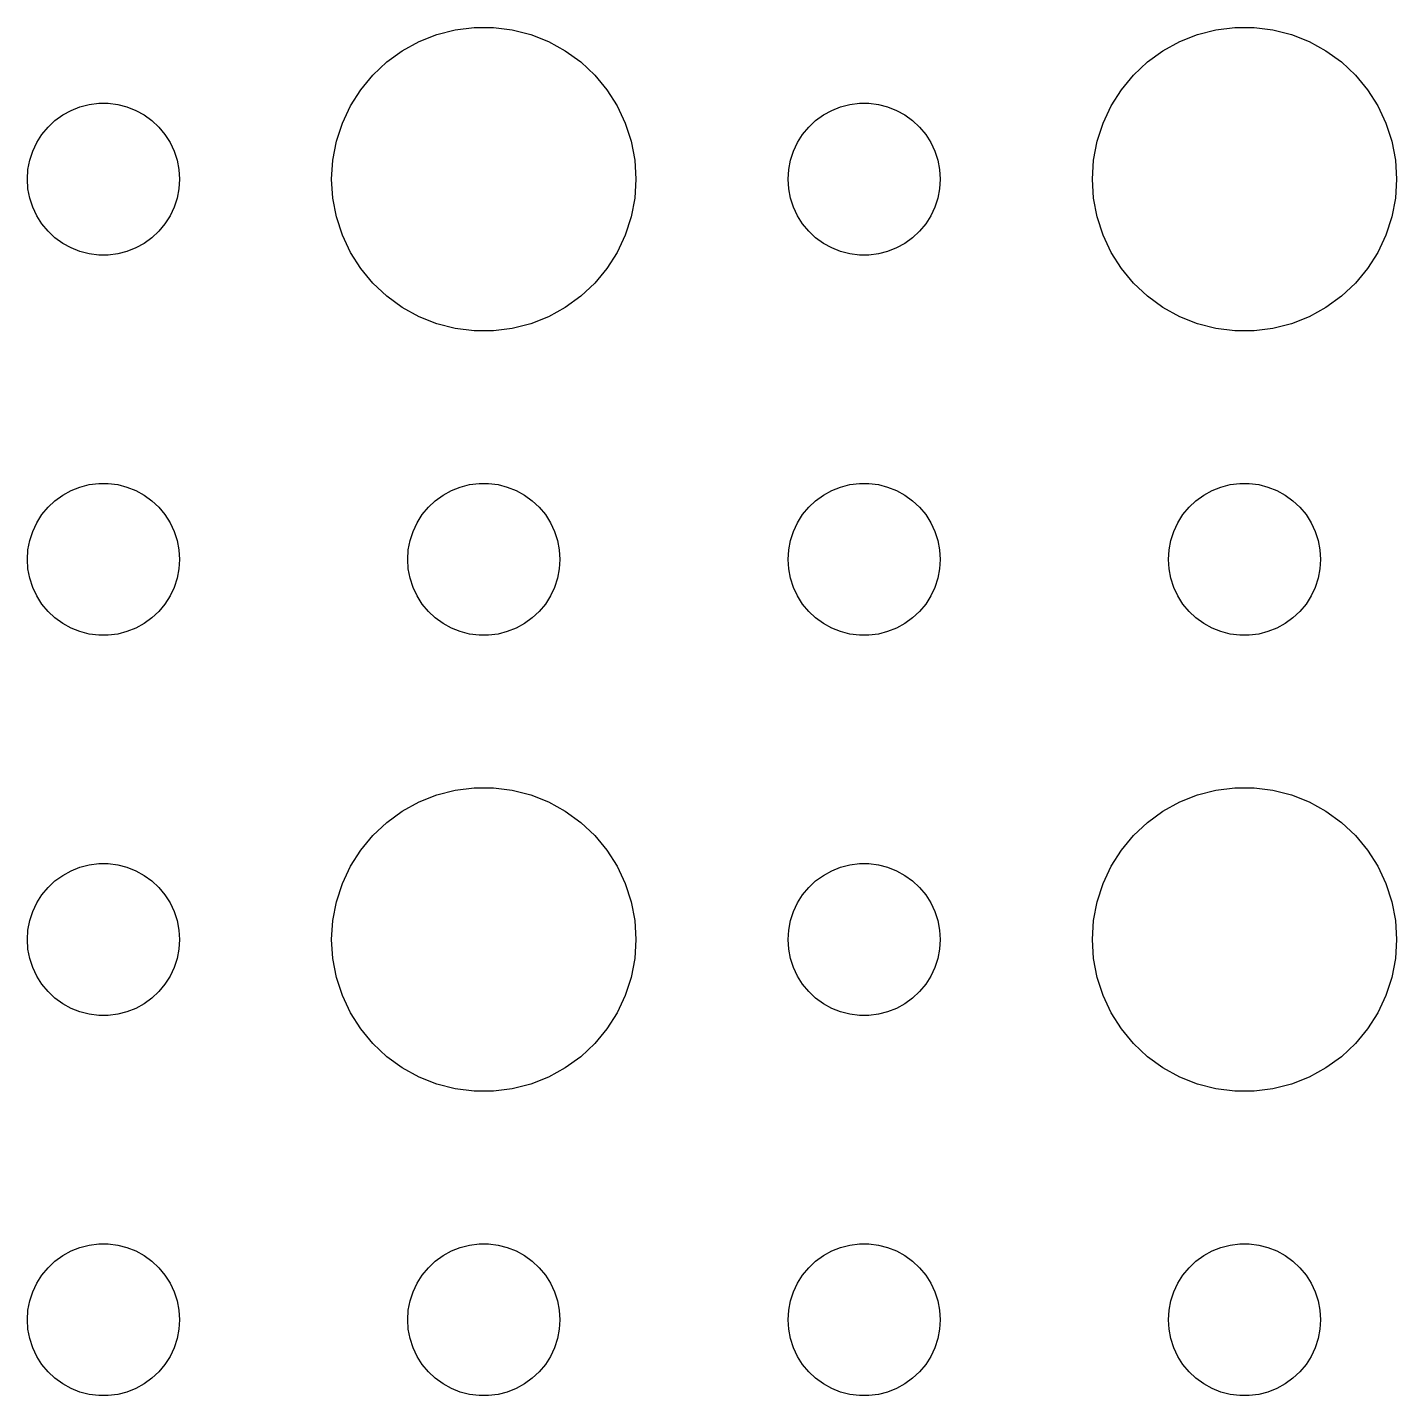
# Model space of a CAD drawing. Header units: metres. Extents: x -120 to 120, y -119 to 119.
# Drawn here: x -91.5 to -64.5, y 58.5 to 85.49 of the extents above; entities that cross this region are included whole.
import ezdxf

# ---------------------------------------------------------------- set-up
doc = ezdxf.new("R2010")
doc.units = ezdxf.units.M

msp = doc.modelspace()

# ---------------------------------------------------------------- linework, layer by layer
for p, q in [((-83.7773, 85.2145), (-83.427, 85.3532)), ((-83.427, 85.3532), (-83.0621, 85.4469)), ((-83.0621, 85.4469), (-82.6884, 85.4941)), ((-82.6884, 85.4941), (-82.3116, 85.4941)), ((-82.3116, 85.4941), (-81.9379, 85.4469)), ((-81.9379, 85.4469), (-81.573, 85.3532)), ((-81.573, 85.3532), (-81.2227, 85.2145)), ((-68.7773, 85.2145), (-68.427, 85.3532)), ((-68.427, 85.3532), (-68.0621, 85.4469)), ((-68.0621, 85.4469), (-67.6884, 85.4941)), ((-67.6884, 85.4941), (-67.3116, 85.4941)), ((-67.3116, 85.4941), (-66.9379, 85.4469)), ((-66.9379, 85.4469), (-66.573, 85.3532)), ((-66.573, 85.3532), (-66.2227, 85.2145)), ((-84.1075, 85.033), (-83.7773, 85.2145)), ((-81.2227, 85.2145), (-80.8925, 85.033)), ((-69.1075, 85.033), (-68.7773, 85.2145)), ((-66.2227, 85.2145), (-65.8925, 85.033)), ((-84.6869, 84.5536), (-84.4123, 84.8115)), ((-84.4123, 84.8115), (-84.1075, 85.033)), ((-80.8925, 85.033), (-80.5877, 84.8115)), ((-80.5877, 84.8115), (-80.3131, 84.5536)), ((-69.6869, 84.5536), (-69.4123, 84.8115)), ((-69.4123, 84.8115), (-69.1075, 85.033)), ((-65.8925, 85.033), (-65.5877, 84.8115)), ((-65.5877, 84.8115), (-65.3131, 84.5536)), ((-84.927, 84.2634), (-84.6869, 84.5536)), ((-80.3131, 84.5536), (-80.073, 84.2634)), ((-69.927, 84.2634), (-69.6869, 84.5536)), ((-65.3131, 84.5536), (-65.073, 84.2634)), ((-85.1289, 83.9453), (-84.927, 84.2634)), ((-80.073, 84.2634), (-79.8711, 83.9453)), ((-70.1289, 83.9453), (-69.927, 84.2634)), ((-65.073, 84.2634), (-64.8711, 83.9453)), ((-90.4635, 83.9266), (-90.2811, 83.9734)), ((-90.2811, 83.9734), (-90.0942, 83.997)), ((-90.0942, 83.997), (-89.9058, 83.997)), ((-89.9058, 83.997), (-89.7189, 83.9734)), ((-89.7189, 83.9734), (-89.5365, 83.9266)), ((-75.4635, 83.9266), (-75.2811, 83.9734)), ((-75.2811, 83.9734), (-75.0942, 83.997)), ((-75.0942, 83.997), (-74.9058, 83.997)), ((-74.9058, 83.997), (-74.7189, 83.9734)), ((-74.7189, 83.9734), (-74.5365, 83.9266)), ((-90.9561, 83.6558), (-90.8037, 83.7665)), ((-90.8037, 83.7665), (-90.6387, 83.8572)), ((-90.6387, 83.8572), (-90.4635, 83.9266)), ((-89.5365, 83.9266), (-89.3613, 83.8572)), ((-89.3613, 83.8572), (-89.1963, 83.7665)), ((-89.1963, 83.7665), (-89.0439, 83.6558)), ((-85.2893, 83.6044), (-85.1289, 83.9453)), ((-79.8711, 83.9453), (-79.7107, 83.6044)), ((-75.9561, 83.6558), (-75.8037, 83.7665)), ((-75.8037, 83.7665), (-75.6387, 83.8572)), ((-75.6387, 83.8572), (-75.4635, 83.9266)), ((-74.5365, 83.9266), (-74.3613, 83.8572)), ((-74.3613, 83.8572), (-74.1963, 83.7665)), ((-74.1963, 83.7665), (-74.0439, 83.6558)), ((-70.2893, 83.6044), (-70.1289, 83.9453)), ((-64.8711, 83.9453), (-64.7107, 83.6044)), ((-91.2135, 83.3817), (-91.0934, 83.5268)), ((-91.0934, 83.5268), (-90.9561, 83.6558)), ((-89.0439, 83.6558), (-88.9065, 83.5268)), ((-88.9065, 83.5268), (-88.7865, 83.3817)), ((-85.4057, 83.2461), (-85.2893, 83.6044)), ((-79.7107, 83.6044), (-79.5943, 83.2461)), ((-76.2135, 83.3817), (-76.0934, 83.5268)), ((-76.0934, 83.5268), (-75.9561, 83.6558)), ((-74.0439, 83.6558), (-73.9065, 83.5268)), ((-73.9065, 83.5268), (-73.7865, 83.3817)), ((-70.4057, 83.2461), (-70.2893, 83.6044)), ((-64.7107, 83.6044), (-64.5943, 83.2461)), ((-91.3947, 83.0522), (-91.3145, 83.2226)), ((-91.3145, 83.2226), (-91.2135, 83.3817)), ((-88.7865, 83.3817), (-88.6855, 83.2226)), ((-88.6855, 83.2226), (-88.6053, 83.0522)), ((-85.4763, 82.876), (-85.4057, 83.2461)), ((-79.5943, 83.2461), (-79.5237, 82.876)), ((-76.3947, 83.0522), (-76.3145, 83.2226)), ((-76.3145, 83.2226), (-76.2135, 83.3817)), ((-73.7865, 83.3817), (-73.6855, 83.2226)), ((-73.6855, 83.2226), (-73.6053, 83.0522)), ((-70.4763, 82.876), (-70.4057, 83.2461)), ((-64.5943, 83.2461), (-64.5237, 82.876)), ((-91.4529, 82.873), (-91.3947, 83.0522)), ((-88.6053, 83.0522), (-88.5471, 82.873)), ((-76.4529, 82.873), (-76.3947, 83.0522)), ((-73.6053, 83.0522), (-73.5471, 82.873)), ((-91.5, 82.5), (-91.4882, 82.688)), ((-91.4882, 82.688), (-91.4529, 82.873)), ((-88.5471, 82.873), (-88.5118, 82.688)), ((-88.5118, 82.688), (-88.5, 82.5)), ((-85.5, 82.5), (-85.4763, 82.876)), ((-79.5237, 82.876), (-79.5, 82.5)), ((-76.5, 82.5), (-76.4882, 82.688)), ((-76.4882, 82.688), (-76.4529, 82.873)), ((-73.5471, 82.873), (-73.5118, 82.688)), ((-73.5118, 82.688), (-73.5, 82.5)), ((-70.5, 82.5), (-70.4763, 82.876)), ((-64.5237, 82.876), (-64.5, 82.5)), ((-91.4882, 82.312), (-91.5, 82.5)), ((-88.5, 82.5), (-88.5118, 82.312)), ((-85.4763, 82.124), (-85.5, 82.5)), ((-79.5, 82.5), (-79.5237, 82.124)), ((-76.4882, 82.312), (-76.5, 82.5)), ((-73.5, 82.5), (-73.5118, 82.312)), ((-70.4763, 82.124), (-70.5, 82.5)), ((-64.5, 82.5), (-64.5237, 82.124)), ((-91.4529, 82.127), (-91.4882, 82.312)), ((-91.3947, 81.9478), (-91.4529, 82.127)), ((-88.5471, 82.127), (-88.6053, 81.9478)), ((-88.5118, 82.312), (-88.5471, 82.127)), ((-85.4057, 81.7539), (-85.4763, 82.124)), ((-79.5237, 82.124), (-79.5943, 81.7539)), ((-76.4529, 82.127), (-76.4882, 82.312)), ((-76.3947, 81.9478), (-76.4529, 82.127)), ((-73.5471, 82.127), (-73.6053, 81.9478)), ((-73.5118, 82.312), (-73.5471, 82.127)), ((-70.4057, 81.7539), (-70.4763, 82.124)), ((-64.5237, 82.124), (-64.5943, 81.7539)), ((-91.3145, 81.7774), (-91.3947, 81.9478)), ((-88.6053, 81.9478), (-88.6855, 81.7774)), ((-76.3145, 81.7774), (-76.3947, 81.9478)), ((-73.6053, 81.9478), (-73.6855, 81.7774)), ((-91.2135, 81.6183), (-91.3145, 81.7774)), ((-91.0934, 81.4732), (-91.2135, 81.6183)), ((-88.7865, 81.6183), (-88.9065, 81.4732)), ((-88.6855, 81.7774), (-88.7865, 81.6183)), ((-85.2893, 81.3956), (-85.4057, 81.7539)), ((-79.5943, 81.7539), (-79.7107, 81.3956)), ((-76.2135, 81.6183), (-76.3145, 81.7774)), ((-76.0934, 81.4732), (-76.2135, 81.6183)), ((-73.7865, 81.6183), (-73.9065, 81.4732)), ((-73.6855, 81.7774), (-73.7865, 81.6183)), ((-70.2893, 81.3956), (-70.4057, 81.7539)), ((-64.5943, 81.7539), (-64.7107, 81.3956)), ((-90.9561, 81.3442), (-91.0934, 81.4732)), ((-90.8037, 81.2335), (-90.9561, 81.3442)), ((-89.0439, 81.3442), (-89.1963, 81.2335)), ((-88.9065, 81.4732), (-89.0439, 81.3442)), ((-85.1289, 81.0547), (-85.2893, 81.3956)), ((-79.7107, 81.3956), (-79.8711, 81.0547)), ((-75.9561, 81.3442), (-76.0934, 81.4732)), ((-75.8037, 81.2335), (-75.9561, 81.3442)), ((-74.0439, 81.3442), (-74.1963, 81.2335)), ((-73.9065, 81.4732), (-74.0439, 81.3442)), ((-70.1289, 81.0547), (-70.2893, 81.3956)), ((-64.7107, 81.3956), (-64.8711, 81.0547)), ((-90.6387, 81.1428), (-90.8037, 81.2335)), ((-90.4635, 81.0734), (-90.6387, 81.1428)), ((-90.2811, 81.0266), (-90.4635, 81.0734)), ((-90.0942, 81.003), (-90.2811, 81.0266)), ((-89.9058, 81.003), (-90.0942, 81.003)), ((-89.7189, 81.0266), (-89.9058, 81.003)), ((-89.5365, 81.0734), (-89.7189, 81.0266)), ((-89.3613, 81.1428), (-89.5365, 81.0734)), ((-89.1963, 81.2335), (-89.3613, 81.1428)), ((-84.927, 80.7366), (-85.1289, 81.0547)), ((-79.8711, 81.0547), (-80.073, 80.7366)), ((-75.6387, 81.1428), (-75.8037, 81.2335)), ((-75.4635, 81.0734), (-75.6387, 81.1428)), ((-75.2811, 81.0266), (-75.4635, 81.0734)), ((-75.0942, 81.003), (-75.2811, 81.0266)), ((-74.9058, 81.003), (-75.0942, 81.003)), ((-74.7189, 81.0266), (-74.9058, 81.003)), ((-74.5365, 81.0734), (-74.7189, 81.0266)), ((-74.3613, 81.1428), (-74.5365, 81.0734)), ((-74.1963, 81.2335), (-74.3613, 81.1428)), ((-69.927, 80.7366), (-70.1289, 81.0547)), ((-64.8711, 81.0547), (-65.073, 80.7366)), ((-84.6869, 80.4464), (-84.927, 80.7366)), ((-80.073, 80.7366), (-80.3131, 80.4464)), ((-69.6869, 80.4464), (-69.927, 80.7366)), ((-65.073, 80.7366), (-65.3131, 80.4464)), ((-84.4123, 80.1885), (-84.6869, 80.4464)), ((-80.3131, 80.4464), (-80.5877, 80.1885)), ((-69.4123, 80.1885), (-69.6869, 80.4464)), ((-65.3131, 80.4464), (-65.5877, 80.1885)), ((-84.1075, 79.967), (-84.4123, 80.1885)), ((-83.7773, 79.7855), (-84.1075, 79.967)), ((-80.8925, 79.967), (-81.2227, 79.7855)), ((-80.5877, 80.1885), (-80.8925, 79.967)), ((-69.1075, 79.967), (-69.4123, 80.1885)), ((-68.7773, 79.7855), (-69.1075, 79.967)), ((-65.8925, 79.967), (-66.2227, 79.7855)), ((-65.5877, 80.1885), (-65.8925, 79.967)), ((-83.427, 79.6468), (-83.7773, 79.7855)), ((-81.2227, 79.7855), (-81.573, 79.6468)), ((-68.427, 79.6468), (-68.7773, 79.7855)), ((-66.2227, 79.7855), (-66.573, 79.6468)), ((-83.0621, 79.5531), (-83.427, 79.6468)), ((-82.6884, 79.5059), (-83.0621, 79.5531)), ((-82.3116, 79.5059), (-82.6884, 79.5059)), ((-81.9379, 79.5531), (-82.3116, 79.5059)), ((-81.573, 79.6468), (-81.9379, 79.5531)), ((-68.0621, 79.5531), (-68.427, 79.6468)), ((-67.6884, 79.5059), (-68.0621, 79.5531)), ((-67.3116, 79.5059), (-67.6884, 79.5059)), ((-66.9379, 79.5531), (-67.3116, 79.5059)), ((-66.573, 79.6468), (-66.9379, 79.5531)), ((-90.6387, 76.3572), (-90.4635, 76.4266)), ((-90.4635, 76.4266), (-90.2811, 76.4734)), ((-90.2811, 76.4734), (-90.0942, 76.497)), ((-90.0942, 76.497), (-89.9058, 76.497)), ((-89.9058, 76.497), (-89.7189, 76.4734)), ((-89.7189, 76.4734), (-89.5365, 76.4266)), ((-89.5365, 76.4266), (-89.3613, 76.3572)), ((-83.1387, 76.3572), (-82.9635, 76.4266)), ((-82.9635, 76.4266), (-82.7811, 76.4734)), ((-82.7811, 76.4734), (-82.5942, 76.497)), ((-82.5942, 76.497), (-82.4058, 76.497)), ((-82.4058, 76.497), (-82.2189, 76.4734)), ((-82.2189, 76.4734), (-82.0365, 76.4266)), ((-82.0365, 76.4266), (-81.8613, 76.3572)), ((-75.6387, 76.3572), (-75.4635, 76.4266)), ((-75.4635, 76.4266), (-75.2811, 76.4734)), ((-75.2811, 76.4734), (-75.0942, 76.497)), ((-75.0942, 76.497), (-74.9058, 76.497)), ((-74.9058, 76.497), (-74.7189, 76.4734)), ((-74.7189, 76.4734), (-74.5365, 76.4266)), ((-74.5365, 76.4266), (-74.3613, 76.3572)), ((-68.1387, 76.3572), (-67.9635, 76.4266)), ((-67.9635, 76.4266), (-67.7811, 76.4734)), ((-67.7811, 76.4734), (-67.5942, 76.497)), ((-67.5942, 76.497), (-67.4058, 76.497)), ((-67.4058, 76.497), (-67.2189, 76.4734)), ((-67.2189, 76.4734), (-67.0365, 76.4266)), ((-67.0365, 76.4266), (-66.8613, 76.3572)), ((-91.0934, 76.0268), (-90.9561, 76.1558)), ((-90.9561, 76.1558), (-90.8037, 76.2665)), ((-90.8037, 76.2665), (-90.6387, 76.3572)), ((-89.3613, 76.3572), (-89.1963, 76.2665)), ((-89.1963, 76.2665), (-89.0439, 76.1558)), ((-89.0439, 76.1558), (-88.9065, 76.0268)), ((-83.5934, 76.0268), (-83.4561, 76.1558)), ((-83.4561, 76.1558), (-83.3037, 76.2665)), ((-83.3037, 76.2665), (-83.1387, 76.3572)), ((-81.8613, 76.3572), (-81.6963, 76.2665)), ((-81.6963, 76.2665), (-81.5439, 76.1558)), ((-81.5439, 76.1558), (-81.4065, 76.0268)), ((-76.0934, 76.0268), (-75.9561, 76.1558)), ((-75.9561, 76.1558), (-75.8037, 76.2665)), ((-75.8037, 76.2665), (-75.6387, 76.3572)), ((-74.3613, 76.3572), (-74.1963, 76.2665)), ((-74.1963, 76.2665), (-74.0439, 76.1558)), ((-74.0439, 76.1558), (-73.9065, 76.0268)), ((-68.5934, 76.0268), (-68.4561, 76.1558)), ((-68.4561, 76.1558), (-68.3037, 76.2665)), ((-68.3037, 76.2665), (-68.1387, 76.3572)), ((-66.8613, 76.3572), (-66.6963, 76.2665)), ((-66.6963, 76.2665), (-66.5439, 76.1558)), ((-66.5439, 76.1558), (-66.4065, 76.0268)), ((-91.3145, 75.7226), (-91.2135, 75.8817)), ((-91.2135, 75.8817), (-91.0934, 76.0268)), ((-88.9065, 76.0268), (-88.7865, 75.8817)), ((-88.7865, 75.8817), (-88.6855, 75.7226)), ((-83.8145, 75.7226), (-83.7135, 75.8817)), ((-83.7135, 75.8817), (-83.5934, 76.0268)), ((-81.4065, 76.0268), (-81.2865, 75.8817)), ((-81.2865, 75.8817), (-81.1855, 75.7226)), ((-76.3145, 75.7226), (-76.2135, 75.8817)), ((-76.2135, 75.8817), (-76.0934, 76.0268)), ((-73.9065, 76.0268), (-73.7865, 75.8817)), ((-73.7865, 75.8817), (-73.6855, 75.7226)), ((-68.8145, 75.7226), (-68.7135, 75.8817)), ((-68.7135, 75.8817), (-68.5934, 76.0268)), ((-66.4065, 76.0268), (-66.2865, 75.8817)), ((-66.2865, 75.8817), (-66.1855, 75.7226)), ((-91.3947, 75.5522), (-91.3145, 75.7226)), ((-88.6855, 75.7226), (-88.6053, 75.5522)), ((-83.8947, 75.5522), (-83.8145, 75.7226)), ((-81.1855, 75.7226), (-81.1053, 75.5522)), ((-76.3947, 75.5522), (-76.3145, 75.7226)), ((-73.6855, 75.7226), (-73.6053, 75.5522)), ((-68.8947, 75.5522), (-68.8145, 75.7226)), ((-66.1855, 75.7226), (-66.1053, 75.5522)), ((-91.4882, 75.188), (-91.4529, 75.373)), ((-91.4529, 75.373), (-91.3947, 75.5522)), ((-88.6053, 75.5522), (-88.5471, 75.373)), ((-88.5471, 75.373), (-88.5118, 75.188)), ((-83.9882, 75.188), (-83.9529, 75.373)), ((-83.9529, 75.373), (-83.8947, 75.5522)), ((-81.1053, 75.5522), (-81.0471, 75.373)), ((-81.0471, 75.373), (-81.0118, 75.188)), ((-76.4882, 75.188), (-76.4529, 75.373)), ((-76.4529, 75.373), (-76.3947, 75.5522)), ((-73.6053, 75.5522), (-73.5471, 75.373)), ((-73.5471, 75.373), (-73.5118, 75.188)), ((-68.9882, 75.188), (-68.9529, 75.373)), ((-68.9529, 75.373), (-68.8947, 75.5522)), ((-66.1053, 75.5522), (-66.0471, 75.373)), ((-66.0471, 75.373), (-66.0118, 75.188)), ((-91.5, 75), (-91.4882, 75.188)), ((-88.5118, 75.188), (-88.5, 75)), ((-84, 75), (-83.9882, 75.188)), ((-81.0118, 75.188), (-81, 75)), ((-76.5, 75), (-76.4882, 75.188)), ((-73.5118, 75.188), (-73.5, 75)), ((-69, 75), (-68.9882, 75.188)), ((-66.0118, 75.188), (-66, 75)), ((-91.4882, 74.812), (-91.5, 75)), ((-91.4529, 74.627), (-91.4882, 74.812)), ((-88.5118, 74.812), (-88.5471, 74.627)), ((-88.5, 75), (-88.5118, 74.812)), ((-83.9882, 74.812), (-84, 75)), ((-83.9529, 74.627), (-83.9882, 74.812)), ((-81.0118, 74.812), (-81.0471, 74.627)), ((-81, 75), (-81.0118, 74.812)), ((-76.4882, 74.812), (-76.5, 75)), ((-76.4529, 74.627), (-76.4882, 74.812)), ((-73.5118, 74.812), (-73.5471, 74.627)), ((-73.5, 75), (-73.5118, 74.812)), ((-68.9882, 74.812), (-69, 75)), ((-68.9529, 74.627), (-68.9882, 74.812)), ((-66.0118, 74.812), (-66.0471, 74.627)), ((-66, 75), (-66.0118, 74.812)), ((-91.3947, 74.4478), (-91.4529, 74.627)), ((-88.5471, 74.627), (-88.6053, 74.4478)), ((-83.8947, 74.4478), (-83.9529, 74.627)), ((-81.0471, 74.627), (-81.1053, 74.4478)), ((-76.3947, 74.4478), (-76.4529, 74.627)), ((-73.5471, 74.627), (-73.6053, 74.4478)), ((-68.8947, 74.4478), (-68.9529, 74.627)), ((-66.0471, 74.627), (-66.1053, 74.4478)), ((-91.3145, 74.2774), (-91.3947, 74.4478)), ((-91.2135, 74.1183), (-91.3145, 74.2774)), ((-88.6855, 74.2774), (-88.7865, 74.1183)), ((-88.6053, 74.4478), (-88.6855, 74.2774)), ((-83.8145, 74.2774), (-83.8947, 74.4478)), ((-83.7135, 74.1183), (-83.8145, 74.2774)), ((-81.1855, 74.2774), (-81.2865, 74.1183)), ((-81.1053, 74.4478), (-81.1855, 74.2774)), ((-76.3145, 74.2774), (-76.3947, 74.4478)), ((-76.2135, 74.1183), (-76.3145, 74.2774)), ((-73.6855, 74.2774), (-73.7865, 74.1183)), ((-73.6053, 74.4478), (-73.6855, 74.2774)), ((-68.8145, 74.2774), (-68.8947, 74.4478)), ((-68.7135, 74.1183), (-68.8145, 74.2774)), ((-66.1855, 74.2774), (-66.2865, 74.1183)), ((-66.1053, 74.4478), (-66.1855, 74.2774)), ((-91.0934, 73.9732), (-91.2135, 74.1183)), ((-88.7865, 74.1183), (-88.9065, 73.9732)), ((-83.5934, 73.9732), (-83.7135, 74.1183)), ((-81.2865, 74.1183), (-81.4065, 73.9732)), ((-76.0934, 73.9732), (-76.2135, 74.1183)), ((-73.7865, 74.1183), (-73.9065, 73.9732)), ((-68.5934, 73.9732), (-68.7135, 74.1183)), ((-66.2865, 74.1183), (-66.4065, 73.9732)), ((-90.9561, 73.8442), (-91.0934, 73.9732)), ((-90.8037, 73.7335), (-90.9561, 73.8442)), ((-90.6387, 73.6428), (-90.8037, 73.7335)), ((-89.1963, 73.7335), (-89.3613, 73.6428)), ((-89.0439, 73.8442), (-89.1963, 73.7335)), ((-88.9065, 73.9732), (-89.0439, 73.8442)), ((-83.4561, 73.8442), (-83.5934, 73.9732)), ((-83.3037, 73.7335), (-83.4561, 73.8442)), ((-83.1387, 73.6428), (-83.3037, 73.7335)), ((-81.6963, 73.7335), (-81.8613, 73.6428)), ((-81.5439, 73.8442), (-81.6963, 73.7335)), ((-81.4065, 73.9732), (-81.5439, 73.8442)), ((-75.9561, 73.8442), (-76.0934, 73.9732)), ((-75.8037, 73.7335), (-75.9561, 73.8442)), ((-75.6387, 73.6428), (-75.8037, 73.7335)), ((-74.1963, 73.7335), (-74.3613, 73.6428)), ((-74.0439, 73.8442), (-74.1963, 73.7335)), ((-73.9065, 73.9732), (-74.0439, 73.8442)), ((-68.4561, 73.8442), (-68.5934, 73.9732)), ((-68.3037, 73.7335), (-68.4561, 73.8442)), ((-68.1387, 73.6428), (-68.3037, 73.7335)), ((-66.6963, 73.7335), (-66.8613, 73.6428)), ((-66.5439, 73.8442), (-66.6963, 73.7335)), ((-66.4065, 73.9732), (-66.5439, 73.8442)), ((-90.4635, 73.5734), (-90.6387, 73.6428)), ((-90.2811, 73.5266), (-90.4635, 73.5734)), ((-90.0942, 73.503), (-90.2811, 73.5266)), ((-89.9058, 73.503), (-90.0942, 73.503)), ((-89.7189, 73.5266), (-89.9058, 73.503)), ((-89.5365, 73.5734), (-89.7189, 73.5266)), ((-89.3613, 73.6428), (-89.5365, 73.5734)), ((-82.9635, 73.5734), (-83.1387, 73.6428)), ((-82.7811, 73.5266), (-82.9635, 73.5734)), ((-82.5942, 73.503), (-82.7811, 73.5266)), ((-82.4058, 73.503), (-82.5942, 73.503)), ((-82.2189, 73.5266), (-82.4058, 73.503)), ((-82.0365, 73.5734), (-82.2189, 73.5266)), ((-81.8613, 73.6428), (-82.0365, 73.5734)), ((-75.4635, 73.5734), (-75.6387, 73.6428)), ((-75.2811, 73.5266), (-75.4635, 73.5734)), ((-75.0942, 73.503), (-75.2811, 73.5266)), ((-74.9058, 73.503), (-75.0942, 73.503)), ((-74.7189, 73.5266), (-74.9058, 73.503)), ((-74.5365, 73.5734), (-74.7189, 73.5266)), ((-74.3613, 73.6428), (-74.5365, 73.5734)), ((-67.9635, 73.5734), (-68.1387, 73.6428)), ((-67.7811, 73.5266), (-67.9635, 73.5734)), ((-67.5942, 73.503), (-67.7811, 73.5266)), ((-67.4058, 73.503), (-67.5942, 73.503)), ((-67.2189, 73.5266), (-67.4058, 73.503)), ((-67.0365, 73.5734), (-67.2189, 73.5266)), ((-66.8613, 73.6428), (-67.0365, 73.5734)), ((-83.0621, 70.4469), (-82.6884, 70.4941)), ((-82.6884, 70.4941), (-82.3116, 70.4941)), ((-82.3116, 70.4941), (-81.9379, 70.4469)), ((-68.0621, 70.4469), (-67.6884, 70.4941)), ((-67.6884, 70.4941), (-67.3116, 70.4941)), ((-67.3116, 70.4941), (-66.9379, 70.4469)), ((-84.1075, 70.033), (-83.7773, 70.2145)), ((-83.7773, 70.2145), (-83.427, 70.3532)), ((-83.427, 70.3532), (-83.0621, 70.4469)), ((-81.9379, 70.4469), (-81.573, 70.3532)), ((-81.573, 70.3532), (-81.2227, 70.2145)), ((-81.2227, 70.2145), (-80.8925, 70.033)), ((-69.1075, 70.033), (-68.7773, 70.2145)), ((-68.7773, 70.2145), (-68.427, 70.3532)), ((-68.427, 70.3532), (-68.0621, 70.4469)), ((-66.9379, 70.4469), (-66.573, 70.3532)), ((-66.573, 70.3532), (-66.2227, 70.2145)), ((-66.2227, 70.2145), (-65.8925, 70.033)), ((-84.4123, 69.8115), (-84.1075, 70.033)), ((-80.8925, 70.033), (-80.5877, 69.8115)), ((-69.4123, 69.8115), (-69.1075, 70.033)), ((-65.8925, 70.033), (-65.5877, 69.8115)), ((-84.6869, 69.5536), (-84.4123, 69.8115)), ((-80.5877, 69.8115), (-80.3131, 69.5536)), ((-69.6869, 69.5536), (-69.4123, 69.8115)), ((-65.5877, 69.8115), (-65.3131, 69.5536)), ((-84.927, 69.2634), (-84.6869, 69.5536)), ((-80.3131, 69.5536), (-80.073, 69.2634)), ((-69.927, 69.2634), (-69.6869, 69.5536)), ((-65.3131, 69.5536), (-65.073, 69.2634)), ((-85.1289, 68.9453), (-84.927, 69.2634)), ((-80.073, 69.2634), (-79.8711, 68.9453)), ((-70.1289, 68.9453), (-69.927, 69.2634)), ((-65.073, 69.2634), (-64.8711, 68.9453)), ((-90.8037, 68.7665), (-90.6387, 68.8572)), ((-90.6387, 68.8572), (-90.4635, 68.9266)), ((-90.4635, 68.9266), (-90.2811, 68.9734)), ((-90.2811, 68.9734), (-90.0942, 68.997)), ((-90.0942, 68.997), (-89.9058, 68.997)), ((-89.9058, 68.997), (-89.7189, 68.9734)), ((-89.7189, 68.9734), (-89.5365, 68.9266)), ((-89.5365, 68.9266), (-89.3613, 68.8572)), ((-89.3613, 68.8572), (-89.1963, 68.7665)), ((-85.2893, 68.6044), (-85.1289, 68.9453)), ((-79.8711, 68.9453), (-79.7107, 68.6044)), ((-75.8037, 68.7665), (-75.6387, 68.8572)), ((-75.6387, 68.8572), (-75.4635, 68.9266)), ((-75.4635, 68.9266), (-75.2811, 68.9734)), ((-75.2811, 68.9734), (-75.0942, 68.997)), ((-75.0942, 68.997), (-74.9058, 68.997)), ((-74.9058, 68.997), (-74.7189, 68.9734)), ((-74.7189, 68.9734), (-74.5365, 68.9266)), ((-74.5365, 68.9266), (-74.3613, 68.8572)), ((-74.3613, 68.8572), (-74.1963, 68.7665)), ((-70.2893, 68.6044), (-70.1289, 68.9453)), ((-64.8711, 68.9453), (-64.7107, 68.6044)), ((-91.0934, 68.5268), (-90.9561, 68.6558)), ((-90.9561, 68.6558), (-90.8037, 68.7665)), ((-89.1963, 68.7665), (-89.0439, 68.6558)), ((-89.0439, 68.6558), (-88.9065, 68.5268)), ((-85.4057, 68.2461), (-85.2893, 68.6044)), ((-79.7107, 68.6044), (-79.5943, 68.2461)), ((-76.0934, 68.5268), (-75.9561, 68.6558)), ((-75.9561, 68.6558), (-75.8037, 68.7665)), ((-74.1963, 68.7665), (-74.0439, 68.6558)), ((-74.0439, 68.6558), (-73.9065, 68.5268)), ((-70.4057, 68.2461), (-70.2893, 68.6044)), ((-64.7107, 68.6044), (-64.5943, 68.2461)), ((-91.3145, 68.2226), (-91.2135, 68.3817)), ((-91.2135, 68.3817), (-91.0934, 68.5268)), ((-88.9065, 68.5268), (-88.7865, 68.3817)), ((-88.7865, 68.3817), (-88.6855, 68.2226)), ((-76.3145, 68.2226), (-76.2135, 68.3817)), ((-76.2135, 68.3817), (-76.0934, 68.5268)), ((-73.9065, 68.5268), (-73.7865, 68.3817)), ((-73.7865, 68.3817), (-73.6855, 68.2226)), ((-91.4529, 67.873), (-91.3947, 68.0522)), ((-91.3947, 68.0522), (-91.3145, 68.2226)), ((-88.6855, 68.2226), (-88.6053, 68.0522)), ((-88.6053, 68.0522), (-88.5471, 67.873)), ((-85.4763, 67.876), (-85.4057, 68.2461)), ((-79.5943, 68.2461), (-79.5237, 67.876)), ((-76.4529, 67.873), (-76.3947, 68.0522)), ((-76.3947, 68.0522), (-76.3145, 68.2226)), ((-73.6855, 68.2226), (-73.6053, 68.0522)), ((-73.6053, 68.0522), (-73.5471, 67.873)), ((-70.4763, 67.876), (-70.4057, 68.2461)), ((-64.5943, 68.2461), (-64.5237, 67.876)), ((-91.4882, 67.688), (-91.4529, 67.873)), ((-88.5471, 67.873), (-88.5118, 67.688)), ((-85.5, 67.5), (-85.4763, 67.876)), ((-79.5237, 67.876), (-79.5, 67.5)), ((-76.4882, 67.688), (-76.4529, 67.873)), ((-73.5471, 67.873), (-73.5118, 67.688)), ((-70.5, 67.5), (-70.4763, 67.876)), ((-64.5237, 67.876), (-64.5, 67.5)), ((-91.5, 67.5), (-91.4882, 67.688)), ((-88.5118, 67.688), (-88.5, 67.5)), ((-76.5, 67.5), (-76.4882, 67.688)), ((-73.5118, 67.688), (-73.5, 67.5)), ((-91.4882, 67.312), (-91.5, 67.5)), ((-91.4529, 67.127), (-91.4882, 67.312)), ((-88.5118, 67.312), (-88.5471, 67.127)), ((-88.5, 67.5), (-88.5118, 67.312)), ((-85.4763, 67.124), (-85.5, 67.5)), ((-79.5, 67.5), (-79.5237, 67.124)), ((-76.4882, 67.312), (-76.5, 67.5)), ((-76.4529, 67.127), (-76.4882, 67.312)), ((-73.5118, 67.312), (-73.5471, 67.127)), ((-73.5, 67.5), (-73.5118, 67.312)), ((-70.4763, 67.124), (-70.5, 67.5)), ((-64.5, 67.5), (-64.5237, 67.124)), ((-91.3947, 66.9478), (-91.4529, 67.127)), ((-88.5471, 67.127), (-88.6053, 66.9478)), ((-85.4057, 66.7539), (-85.4763, 67.124)), ((-79.5237, 67.124), (-79.5943, 66.7539)), ((-76.3947, 66.9478), (-76.4529, 67.127)), ((-73.5471, 67.127), (-73.6053, 66.9478)), ((-70.4057, 66.7539), (-70.4763, 67.124)), ((-64.5237, 67.124), (-64.5943, 66.7539)), ((-91.3145, 66.7774), (-91.3947, 66.9478)), ((-91.2135, 66.6183), (-91.3145, 66.7774)), ((-88.6855, 66.7774), (-88.7865, 66.6183)), ((-88.6053, 66.9478), (-88.6855, 66.7774)), ((-85.2893, 66.3956), (-85.4057, 66.7539)), ((-79.5943, 66.7539), (-79.7107, 66.3956)), ((-76.3145, 66.7774), (-76.3947, 66.9478)), ((-76.2135, 66.6183), (-76.3145, 66.7774)), ((-73.6855, 66.7774), (-73.7865, 66.6183)), ((-73.6053, 66.9478), (-73.6855, 66.7774)), ((-70.2893, 66.3956), (-70.4057, 66.7539)), ((-64.5943, 66.7539), (-64.7107, 66.3956)), ((-91.0934, 66.4732), (-91.2135, 66.6183)), ((-90.9561, 66.3442), (-91.0934, 66.4732)), ((-88.9065, 66.4732), (-89.0439, 66.3442)), ((-88.7865, 66.6183), (-88.9065, 66.4732)), ((-76.0934, 66.4732), (-76.2135, 66.6183)), ((-75.9561, 66.3442), (-76.0934, 66.4732)), ((-73.9065, 66.4732), (-74.0439, 66.3442)), ((-73.7865, 66.6183), (-73.9065, 66.4732)), ((-90.8037, 66.2335), (-90.9561, 66.3442)), ((-90.6387, 66.1428), (-90.8037, 66.2335)), ((-89.1963, 66.2335), (-89.3613, 66.1428)), ((-89.0439, 66.3442), (-89.1963, 66.2335)), ((-85.1289, 66.0547), (-85.2893, 66.3956)), ((-79.7107, 66.3956), (-79.8711, 66.0547)), ((-75.8037, 66.2335), (-75.9561, 66.3442)), ((-75.6387, 66.1428), (-75.8037, 66.2335)), ((-74.1963, 66.2335), (-74.3613, 66.1428)), ((-74.0439, 66.3442), (-74.1963, 66.2335)), ((-70.1289, 66.0547), (-70.2893, 66.3956)), ((-64.7107, 66.3956), (-64.8711, 66.0547)), ((-90.4635, 66.0734), (-90.6387, 66.1428)), ((-90.2811, 66.0266), (-90.4635, 66.0734)), ((-90.0942, 66.003), (-90.2811, 66.0266)), ((-89.9058, 66.003), (-90.0942, 66.003)), ((-89.7189, 66.0266), (-89.9058, 66.003)), ((-89.5365, 66.0734), (-89.7189, 66.0266)), ((-89.3613, 66.1428), (-89.5365, 66.0734)), ((-84.927, 65.7366), (-85.1289, 66.0547)), ((-79.8711, 66.0547), (-80.073, 65.7366)), ((-75.4635, 66.0734), (-75.6387, 66.1428)), ((-75.2811, 66.0266), (-75.4635, 66.0734)), ((-75.0942, 66.003), (-75.2811, 66.0266)), ((-74.9058, 66.003), (-75.0942, 66.003)), ((-74.7189, 66.0266), (-74.9058, 66.003)), ((-74.5365, 66.0734), (-74.7189, 66.0266)), ((-74.3613, 66.1428), (-74.5365, 66.0734)), ((-69.927, 65.7366), (-70.1289, 66.0547)), ((-64.8711, 66.0547), (-65.073, 65.7366)), ((-84.6869, 65.4464), (-84.927, 65.7366)), ((-80.073, 65.7366), (-80.3131, 65.4464)), ((-69.6869, 65.4464), (-69.927, 65.7366)), ((-65.073, 65.7366), (-65.3131, 65.4464)), ((-84.4123, 65.1885), (-84.6869, 65.4464)), ((-80.3131, 65.4464), (-80.5877, 65.1885)), ((-69.4123, 65.1885), (-69.6869, 65.4464)), ((-65.3131, 65.4464), (-65.5877, 65.1885)), ((-84.1075, 64.967), (-84.4123, 65.1885)), ((-80.5877, 65.1885), (-80.8925, 64.967)), ((-69.1075, 64.967), (-69.4123, 65.1885)), ((-65.5877, 65.1885), (-65.8925, 64.967)), ((-83.7773, 64.7855), (-84.1075, 64.967)), ((-80.8925, 64.967), (-81.2227, 64.7855)), ((-68.7773, 64.7855), (-69.1075, 64.967)), ((-65.8925, 64.967), (-66.2227, 64.7855)), ((-83.427, 64.6468), (-83.7773, 64.7855)), ((-83.0621, 64.5531), (-83.427, 64.6468)), ((-82.6884, 64.5059), (-83.0621, 64.5531)), ((-81.9379, 64.5531), (-82.3116, 64.5059)), ((-81.573, 64.6468), (-81.9379, 64.5531)), ((-81.2227, 64.7855), (-81.573, 64.6468)), ((-68.427, 64.6468), (-68.7773, 64.7855)), ((-68.0621, 64.5531), (-68.427, 64.6468)), ((-67.6884, 64.5059), (-68.0621, 64.5531)), ((-66.9379, 64.5531), (-67.3116, 64.5059)), ((-66.573, 64.6468), (-66.9379, 64.5531)), ((-66.2227, 64.7855), (-66.573, 64.6468)), ((-82.3116, 64.5059), (-82.6884, 64.5059)), ((-67.3116, 64.5059), (-67.6884, 64.5059)), ((-90.8037, 61.2665), (-90.6387, 61.3572)), ((-90.6387, 61.3572), (-90.4635, 61.4266)), ((-90.4635, 61.4266), (-90.2811, 61.4734)), ((-90.2811, 61.4734), (-90.0942, 61.497)), ((-90.0942, 61.497), (-89.9058, 61.497)), ((-89.9058, 61.497), (-89.7189, 61.4734)), ((-89.7189, 61.4734), (-89.5365, 61.4266)), ((-89.5365, 61.4266), (-89.3613, 61.3572)), ((-89.3613, 61.3572), (-89.1963, 61.2665)), ((-83.3037, 61.2665), (-83.1387, 61.3572)), ((-83.1387, 61.3572), (-82.9635, 61.4266)), ((-82.9635, 61.4266), (-82.7811, 61.4734)), ((-82.7811, 61.4734), (-82.5942, 61.497)), ((-82.5942, 61.497), (-82.4058, 61.497)), ((-82.4058, 61.497), (-82.2189, 61.4734)), ((-82.2189, 61.4734), (-82.0365, 61.4266)), ((-82.0365, 61.4266), (-81.8613, 61.3572)), ((-81.8613, 61.3572), (-81.6963, 61.2665)), ((-75.8037, 61.2665), (-75.6387, 61.3572)), ((-75.6387, 61.3572), (-75.4635, 61.4266)), ((-75.4635, 61.4266), (-75.2811, 61.4734)), ((-75.2811, 61.4734), (-75.0942, 61.497)), ((-75.0942, 61.497), (-74.9058, 61.497)), ((-74.9058, 61.497), (-74.7189, 61.4734)), ((-74.7189, 61.4734), (-74.5365, 61.4266)), ((-74.5365, 61.4266), (-74.3613, 61.3572)), ((-74.3613, 61.3572), (-74.1963, 61.2665)), ((-68.3037, 61.2665), (-68.1387, 61.3572)), ((-68.1387, 61.3572), (-67.9635, 61.4266)), ((-67.9635, 61.4266), (-67.7811, 61.4734)), ((-67.7811, 61.4734), (-67.5942, 61.497)), ((-67.5942, 61.497), (-67.4058, 61.497)), ((-67.4058, 61.497), (-67.2189, 61.4734)), ((-67.2189, 61.4734), (-67.0365, 61.4266)), ((-67.0365, 61.4266), (-66.8613, 61.3572)), ((-66.8613, 61.3572), (-66.6963, 61.2665)), ((-91.2135, 60.8817), (-91.0934, 61.0268)), ((-91.0934, 61.0268), (-90.9561, 61.1558)), ((-90.9561, 61.1558), (-90.8037, 61.2665)), ((-89.1963, 61.2665), (-89.0439, 61.1558)), ((-89.0439, 61.1558), (-88.9065, 61.0268)), ((-88.9065, 61.0268), (-88.7865, 60.8817)), ((-83.7135, 60.8817), (-83.5934, 61.0268)), ((-83.5934, 61.0268), (-83.4561, 61.1558)), ((-83.4561, 61.1558), (-83.3037, 61.2665)), ((-81.6963, 61.2665), (-81.5439, 61.1558)), ((-81.5439, 61.1558), (-81.4065, 61.0268)), ((-81.4065, 61.0268), (-81.2865, 60.8817)), ((-76.2135, 60.8817), (-76.0934, 61.0268)), ((-76.0934, 61.0268), (-75.9561, 61.1558)), ((-75.9561, 61.1558), (-75.8037, 61.2665)), ((-74.1963, 61.2665), (-74.0439, 61.1558)), ((-74.0439, 61.1558), (-73.9065, 61.0268)), ((-73.9065, 61.0268), (-73.7865, 60.8817)), ((-68.7135, 60.8817), (-68.5934, 61.0268)), ((-68.5934, 61.0268), (-68.4561, 61.1558)), ((-68.4561, 61.1558), (-68.3037, 61.2665)), ((-66.6963, 61.2665), (-66.5439, 61.1558)), ((-66.5439, 61.1558), (-66.4065, 61.0268)), ((-66.4065, 61.0268), (-66.2865, 60.8817)), ((-91.3145, 60.7226), (-91.2135, 60.8817)), ((-88.7865, 60.8817), (-88.6855, 60.7226)), ((-83.8145, 60.7226), (-83.7135, 60.8817)), ((-81.2865, 60.8817), (-81.1855, 60.7226)), ((-76.3145, 60.7226), (-76.2135, 60.8817)), ((-73.7865, 60.8817), (-73.6855, 60.7226)), ((-68.8145, 60.7226), (-68.7135, 60.8817)), ((-66.2865, 60.8817), (-66.1855, 60.7226)), ((-91.4529, 60.373), (-91.3947, 60.5522)), ((-91.3947, 60.5522), (-91.3145, 60.7226)), ((-88.6855, 60.7226), (-88.6053, 60.5522)), ((-88.6053, 60.5522), (-88.5471, 60.373)), ((-83.9529, 60.373), (-83.8947, 60.5522)), ((-83.8947, 60.5522), (-83.8145, 60.7226)), ((-81.1855, 60.7226), (-81.1053, 60.5522)), ((-81.1053, 60.5522), (-81.0471, 60.373)), ((-76.4529, 60.373), (-76.3947, 60.5522)), ((-76.3947, 60.5522), (-76.3145, 60.7226)), ((-73.6855, 60.7226), (-73.6053, 60.5522)), ((-73.6053, 60.5522), (-73.5471, 60.373)), ((-68.9529, 60.373), (-68.8947, 60.5522)), ((-68.8947, 60.5522), (-68.8145, 60.7226)), ((-66.1855, 60.7226), (-66.1053, 60.5522)), ((-66.1053, 60.5522), (-66.0471, 60.373)), ((-91.4882, 60.188), (-91.4529, 60.373)), ((-88.5471, 60.373), (-88.5118, 60.188)), ((-83.9882, 60.188), (-83.9529, 60.373)), ((-81.0471, 60.373), (-81.0118, 60.188)), ((-76.4882, 60.188), (-76.4529, 60.373)), ((-73.5471, 60.373), (-73.5118, 60.188)), ((-68.9882, 60.188), (-68.9529, 60.373)), ((-66.0471, 60.373), (-66.0118, 60.188)), ((-91.5, 60), (-91.4882, 60.188)), ((-91.4882, 59.812), (-91.5, 60)), ((-88.5118, 60.188), (-88.5, 60)), ((-88.5, 60), (-88.5118, 59.812)), ((-84, 60), (-83.9882, 60.188)), ((-83.9882, 59.812), (-84, 60)), ((-81.0118, 60.188), (-81, 60)), ((-81, 60), (-81.0118, 59.812)), ((-76.5, 60), (-76.4882, 60.188)), ((-76.4882, 59.812), (-76.5, 60)), ((-73.5118, 60.188), (-73.5, 60)), ((-73.5, 60), (-73.5118, 59.812)), ((-69, 60), (-68.9882, 60.188)), ((-68.9882, 59.812), (-69, 60)), ((-66.0118, 60.188), (-66, 60)), ((-66, 60), (-66.0118, 59.812)), ((-91.4529, 59.627), (-91.4882, 59.812)), ((-88.5118, 59.812), (-88.5471, 59.627)), ((-83.9529, 59.627), (-83.9882, 59.812)), ((-81.0118, 59.812), (-81.0471, 59.627)), ((-76.4529, 59.627), (-76.4882, 59.812)), ((-73.5118, 59.812), (-73.5471, 59.627)), ((-68.9529, 59.627), (-68.9882, 59.812)), ((-66.0118, 59.812), (-66.0471, 59.627)), ((-91.3947, 59.4478), (-91.4529, 59.627)), ((-91.3145, 59.2774), (-91.3947, 59.4478)), ((-88.6053, 59.4478), (-88.6855, 59.2774)), ((-88.5471, 59.627), (-88.6053, 59.4478)), ((-83.8947, 59.4478), (-83.9529, 59.627)), ((-83.8145, 59.2774), (-83.8947, 59.4478)), ((-81.1053, 59.4478), (-81.1855, 59.2774)), ((-81.0471, 59.627), (-81.1053, 59.4478)), ((-76.3947, 59.4478), (-76.4529, 59.627)), ((-76.3145, 59.2774), (-76.3947, 59.4478)), ((-73.6053, 59.4478), (-73.6855, 59.2774)), ((-73.5471, 59.627), (-73.6053, 59.4478)), ((-68.8947, 59.4478), (-68.9529, 59.627)), ((-68.8145, 59.2774), (-68.8947, 59.4478)), ((-66.1053, 59.4478), (-66.1855, 59.2774)), ((-66.0471, 59.627), (-66.1053, 59.4478)), ((-91.2135, 59.1183), (-91.3145, 59.2774)), ((-88.6855, 59.2774), (-88.7865, 59.1183)), ((-83.7135, 59.1183), (-83.8145, 59.2774)), ((-81.1855, 59.2774), (-81.2865, 59.1183)), ((-76.2135, 59.1183), (-76.3145, 59.2774)), ((-73.6855, 59.2774), (-73.7865, 59.1183)), ((-68.7135, 59.1183), (-68.8145, 59.2774)), ((-66.1855, 59.2774), (-66.2865, 59.1183)), ((-91.0934, 58.9732), (-91.2135, 59.1183)), ((-90.9561, 58.8442), (-91.0934, 58.9732)), ((-88.9065, 58.9732), (-89.0439, 58.8442)), ((-88.7865, 59.1183), (-88.9065, 58.9732)), ((-83.5934, 58.9732), (-83.7135, 59.1183)), ((-83.4561, 58.8442), (-83.5934, 58.9732)), ((-81.4065, 58.9732), (-81.5439, 58.8442)), ((-81.2865, 59.1183), (-81.4065, 58.9732)), ((-76.0934, 58.9732), (-76.2135, 59.1183)), ((-75.9561, 58.8442), (-76.0934, 58.9732)), ((-73.9065, 58.9732), (-74.0439, 58.8442)), ((-73.7865, 59.1183), (-73.9065, 58.9732)), ((-68.5934, 58.9732), (-68.7135, 59.1183)), ((-68.4561, 58.8442), (-68.5934, 58.9732)), ((-66.4065, 58.9732), (-66.5439, 58.8442)), ((-66.2865, 59.1183), (-66.4065, 58.9732)), ((-90.8037, 58.7335), (-90.9561, 58.8442)), ((-90.6387, 58.6428), (-90.8037, 58.7335)), ((-90.4635, 58.5734), (-90.6387, 58.6428)), ((-89.3613, 58.6428), (-89.5365, 58.5734)), ((-89.1963, 58.7335), (-89.3613, 58.6428)), ((-89.0439, 58.8442), (-89.1963, 58.7335)), ((-83.3037, 58.7335), (-83.4561, 58.8442)), ((-83.1387, 58.6428), (-83.3037, 58.7335)), ((-82.9635, 58.5734), (-83.1387, 58.6428)), ((-81.8613, 58.6428), (-82.0365, 58.5734)), ((-81.6963, 58.7335), (-81.8613, 58.6428)), ((-81.5439, 58.8442), (-81.6963, 58.7335)), ((-75.8037, 58.7335), (-75.9561, 58.8442)), ((-75.6387, 58.6428), (-75.8037, 58.7335)), ((-75.4635, 58.5734), (-75.6387, 58.6428)), ((-74.3613, 58.6428), (-74.5365, 58.5734)), ((-74.1963, 58.7335), (-74.3613, 58.6428)), ((-74.0439, 58.8442), (-74.1963, 58.7335)), ((-68.3037, 58.7335), (-68.4561, 58.8442)), ((-68.1387, 58.6428), (-68.3037, 58.7335)), ((-67.9635, 58.5734), (-68.1387, 58.6428)), ((-66.8613, 58.6428), (-67.0365, 58.5734)), ((-66.6963, 58.7335), (-66.8613, 58.6428)), ((-66.5439, 58.8442), (-66.6963, 58.7335)), ((-90.2811, 58.5266), (-90.4635, 58.5734)), ((-90.0942, 58.503), (-90.2811, 58.5266)), ((-89.9058, 58.503), (-90.0942, 58.503)), ((-89.7189, 58.5266), (-89.9058, 58.503)), ((-89.5365, 58.5734), (-89.7189, 58.5266)), ((-82.7811, 58.5266), (-82.9635, 58.5734)), ((-82.5942, 58.503), (-82.7811, 58.5266)), ((-82.4058, 58.503), (-82.5942, 58.503)), ((-82.2189, 58.5266), (-82.4058, 58.503)), ((-82.0365, 58.5734), (-82.2189, 58.5266)), ((-75.2811, 58.5266), (-75.4635, 58.5734)), ((-75.0942, 58.503), (-75.2811, 58.5266)), ((-74.9058, 58.503), (-75.0942, 58.503)), ((-74.7189, 58.5266), (-74.9058, 58.503)), ((-74.5365, 58.5734), (-74.7189, 58.5266)), ((-67.7811, 58.5266), (-67.9635, 58.5734)), ((-67.5942, 58.503), (-67.7811, 58.5266)), ((-67.4058, 58.503), (-67.5942, 58.503)), ((-67.2189, 58.5266), (-67.4058, 58.503)), ((-67.0365, 58.5734), (-67.2189, 58.5266))]:
    msp.add_line(p, q)

doc.saveas('drawing.dxf')
